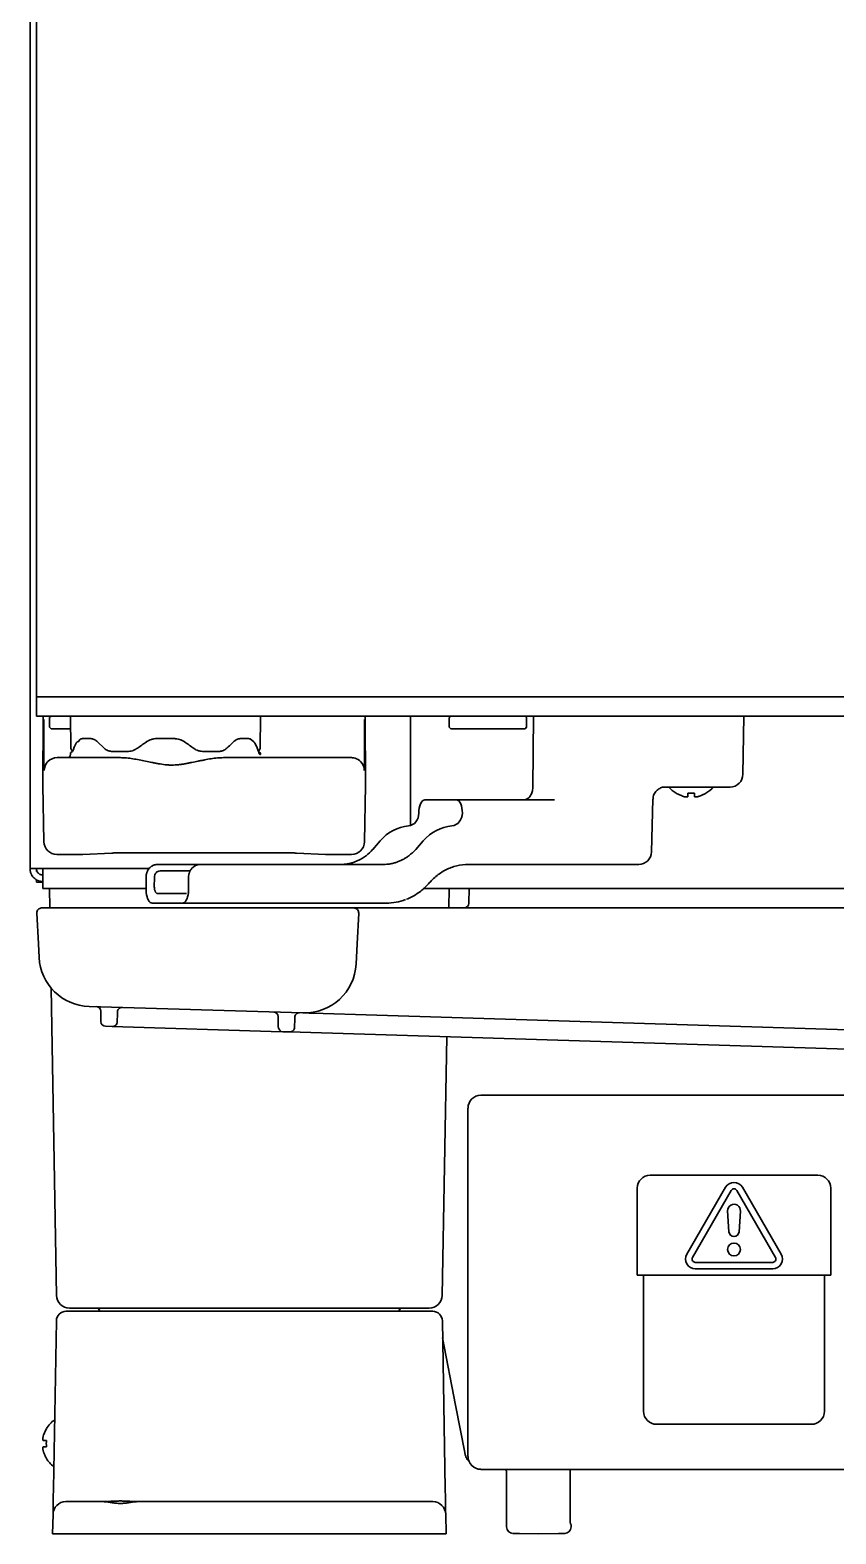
# Model space of a CAD drawing. Extents: x 5809 to 10669, y -850 to 3886.
# Drawn here: x 8373.1 to 8498, y 1270.8 to 1503.9 of the extents above; entities that cross this region are included whole.
import ezdxf

# ---------------------------------------------------------------- set-up
doc = ezdxf.new("R2010")
doc.units = 0
doc.header["$LTSCALE"] = 5
doc.layers.add('1', color=7, linetype='CONTINUOUS', true_color=0xffffff)

msp = doc.modelspace()

# ---------------------------------------------------------------- linework, layer by layer
at = {"layer": '1', "color": 7, "linetype": 'Continuous', "lineweight": 35}
for p, q in [((8373.07, 1373.93), (8373.07, 2405.33)), ((8374.07, 1400.58), (8374.07, 2405.08)), ((8376.07, 1400.58), (8374.07, 1400.58)), ((8374.07, 1397.58), (8374.07, 1400.58)), ((8374.07, 1400.58), (8374.07, 1400.58)), ((8376.07, 1400.58), (8512.07, 1400.58)), ((8376.07, 1397.58), (8374.07, 1397.58)), ((8375.07, 1386.88), (8375.12, 1397.58)), ((8376.32, 1397.58), (8376.07, 1397.33)), ((9230.07, 1397.58), (8376.07, 1397.58)), ((8376.07, 1397.33), (8376.07, 1395.83)), ((8379.32, 1397.58), (8379.41, 1392.57)), ((8409.07, 1397.58), (8407.07, 1397.58)), ((8408.74, 1392.57), (8408.82, 1397.58)), ((8425.03, 1397.58), (8425.07, 1386.88)), ((8432.07, 1380.93), (8432.07, 1397.58)), ((8438.32, 1397.58), (8438.07, 1397.33)), ((8438.07, 1397.33), (8438.07, 1395.83)), ((8450.07, 1397.33), (8449.82, 1397.58)), ((8450.07, 1395.83), (8450.07, 1397.33)), ((8451.11, 1397.58), (8451.03, 1386.52)), ((8483.61, 1388.54), (8483.76, 1397.58)), ((8376.07, 1395.83), (8376.32, 1395.58)), ((8376.32, 1395.58), (8379.36, 1395.58)), ((8381.18, 1394.08), (8382.48, 1394.08)), ((8392.76, 1394.08), (8395.38, 1394.08)), ((8405.66, 1394.08), (8406.97, 1394.08)), ((8407.18, 1394.03), (8407.78, 1393.56)), ((8438.07, 1395.83), (8438.32, 1395.58)), ((8438.32, 1395.58), (8449.82, 1395.58)), ((8449.82, 1395.58), (8450.07, 1395.83)), ((8383.54, 1393.56), (8384.58, 1392.59)), ((8385.89, 1392.08), (8388.15, 1392.08)), ((8400, 1392.08), (8402.25, 1392.08)), ((8403.57, 1392.59), (8403.79, 1392.79)), ((8408.82, 1391.63), (8408.71, 1391.63)), ((8377.26, 1391.13), (8377.6, 1391.13)), ((8377.6, 1391.13), (8382.6, 1391.13)), ((8382.6, 1391.13), (8387.08, 1391.13)), ((8403.06, 1391.13), (8417.55, 1391.13)), ((8417.55, 1391.13), (8422.55, 1391.13)), ((8422.55, 1391.13), (8422.89, 1391.13)), ((8375.23, 1378.09), (8375.07, 1386.88)), ((8425.07, 1386.88), (8424.92, 1378.09)), ((8434.3, 1384.58), (8439.17, 1384.58)), ((8439.17, 1384.58), (8454.4, 1384.58)), ((8469.44, 1376.53), (8469.64, 1384.68)), ((8471.55, 1386.57), (8481.61, 1386.58)), ((8473.27, 1385.6), (8473.27, 1385.63)), ((8477.87, 1385.63), (8477.87, 1385.6)), ((8427.37, 1378.23), (8426.22, 1376.92)), ((8434.04, 1378.23), (8432.87, 1376.92)), ((8381.26, 1376.13), (8377.23, 1376.13)), ((8381.26, 1376.13), (8385.75, 1376.35)), ((8389.74, 1376.37), (8410.41, 1376.37)), ((8414.39, 1376.35), (8418.88, 1376.13)), ((8422.92, 1376.13), (8418.88, 1376.13)), ((8373.07, 1373.93), (8375.07, 1373.93)), ((8374.07, 1373.5), (8374.07, 1373.93)), ((8375.07, 1373.93), (8391.53, 1373.93)), ((8375.07, 1373.93), (8375.07, 1372.83)), ((8375.07, 1372.83), (8375.07, 1370.83)), ((8393.23, 1373.58), (8397.85, 1373.58)), ((8441.01, 1374.58), (8467.44, 1374.58)), ((8374.07, 1371.83), (8374.07, 1372.22)), ((8374.07, 1371.83), (8375.07, 1371.83)), ((8391.08, 1370.83), (8375.07, 1370.83)), ((8376.13, 1367.83), (8376.07, 1370.83)), ((8392.34, 1371.09), (8392.35, 1372.58)), ((9231.07, 1370.83), (8434.03, 1370.83)), ((8434.86, 1371.59), (8434.98, 1371.73)), ((8438.02, 1367.83), (8438.07, 1370.83)), ((8441.11, 1368.56), (8441.15, 1370.83)), ((8392.02, 1368.58), (8396.69, 1368.58)), ((8392.83, 1370.08), (8397.33, 1370.08)), ((8396.69, 1368.58), (8428.35, 1368.58)), ((8374.36, 1362.27), (8374.11, 1367.04)), ((8382.1, 1367.83), (8374.86, 1367.83)), ((8416.04, 1367.83), (8382.1, 1367.83)), ((8423.28, 1367.83), (8416.04, 1367.83)), ((8428.03, 1367.83), (8423.28, 1367.83)), ((8423.78, 1362.27), (8424.03, 1367.04)), ((9178.12, 1367.83), (8428.03, 1367.83)), ((8374.47, 1360.15), (8374.36, 1362.27)), ((8423.78, 1362.27), (8423.62, 1359.14)), ((8377.17, 1307.79), (8376.34, 1355.42)), ((8415.38, 1351.56), (8382.22, 1352.58)), ((8384.04, 1351.48), (8384.03, 1351.85)), ((8384.06, 1350.23), (8384.04, 1351.48)), ((8384.79, 1349.5), (8385.81, 1349.46)), ((8385.81, 1349.46), (8387.47, 1349.41)), ((8386.61, 1351.45), (8386.59, 1350.2)), ((8386.61, 1351.73), (8386.61, 1351.45)), ((8411.54, 1350.64), (8411.53, 1351.01)), ((8411.56, 1349.39), (8411.54, 1350.64)), ((8414.09, 1349.36), (8414.11, 1350.61)), ((8414.11, 1350.61), (8414.11, 1350.89)), ((8426.83, 1351.21), (8416.87, 1351.51)), ((8699.92, 1342.83), (8426.83, 1351.21)), ((8387.47, 1349.41), (8410.44, 1348.71)), ((8410.44, 1348.71), (8412.29, 1348.65)), ((8412.29, 1348.65), (8413.31, 1348.62)), ((8414.97, 1348.57), (8413.31, 1348.62)), ((8651.13, 1341.33), (8414.97, 1348.57)), ((8436.97, 1307.79), (8437.67, 1347.87)), ((8442.97, 1338.83), (8685.97, 1338.83)), ((8440.97, 1282.83), (8440.97, 1336.83)), ((8469.22, 1326.41), (8495.22, 1326.41)), ((8467.22, 1310.91), (8467.22, 1324.41)), ((8480.92, 1324.55), (8474.92, 1314.16)), ((8475.79, 1313.66), (8481.79, 1324.05)), ((8482.66, 1324.05), (8488.66, 1313.66)), ((8489.52, 1314.16), (8483.52, 1324.55)), ((8497.22, 1324.41), (8497.22, 1310.91)), ((8481.22, 1320.91), (8481.42, 1317.66)), ((8483.02, 1317.66), (8483.22, 1320.85)), ((8488.22, 1312.91), (8476.22, 1312.91)), ((8497.22, 1310.91), (8467.22, 1310.91)), ((8468.21, 1310.91), (8468.21, 1289.83)), ((8476.22, 1311.91), (8488.22, 1311.91)), ((8496.24, 1289.83), (8496.24, 1310.91)), ((8378.65, 1305.33), (8381.15, 1305.33)), ((8381.17, 1305.83), (8379.17, 1305.83)), ((8381.15, 1305.33), (8433, 1305.33)), ((8432.97, 1305.83), (8381.17, 1305.83)), ((8383.83, 1305.33), (8383.83, 1305.33)), ((8430.31, 1305.33), (8430.31, 1305.33)), ((8434.97, 1305.83), (8432.97, 1305.83)), ((8433, 1305.33), (8435.5, 1305.33)), ((8376.69, 1277.79), (8377.15, 1303.85)), ((8437, 1303.85), (8437.45, 1277.79)), ((8439.05, 1290.79), (8437.04, 1301.22)), ((8440.46, 1283.47), (8439.05, 1290.79)), ((8375.59, 1287.13), (8375.63, 1287.13)), ((8470.22, 1287.81), (8494.22, 1287.81)), ((8375.63, 1282.53), (8375.59, 1282.53)), ((8466.68, 1280.83), (8442.97, 1280.83)), ((8446.97, 1271.9), (8446.97, 1280.42)), ((8456.82, 1272.67), (8456.82, 1280.83)), ((8466.97, 1280.83), (8466.97, 1280.83)), ((8685.97, 1280.83), (8466.98, 1280.83)), ((8378.63, 1275.83), (8380.63, 1275.83)), ((8380.63, 1275.83), (8384.5, 1275.83)), ((8389.65, 1275.83), (8433.52, 1275.83)), ((8433.52, 1275.83), (8435.52, 1275.83)), ((8376.57, 1270.83), (8376.63, 1273.86)), ((8437.52, 1273.86), (8437.57, 1270.83)), ((8380.57, 1270.83), (8376.57, 1270.83)), ((8433.57, 1270.83), (8380.57, 1270.83)), ((8437.57, 1270.83), (8433.57, 1270.83)), ((8448.94, 1270.88), (8447.96, 1270.9)), ((8451.97, 1270.83), (8448.94, 1270.88)), ((8455.01, 1270.88), (8451.97, 1270.83)), ((8455.99, 1270.9), (8455.01, 1270.88)), ((8456.97, 1272.16), (8456.97, 1271.9))]:
    msp.add_line(p, q, dxfattribs=at)
msp.add_circle((8482.22, 1314.91), 1, dxfattribs=at)
for centre, radius, start, end in [((8378.82, 1391.63), 0.5, 270, 0), ((8379.82, 1391.63), 0.5, 107.707, 180), ((8379.91, 1392.58), 0.5, 181, 242.6743), ((8408.24, 1392.58), 0.5, 297.3257, 359), ((8408.32, 1391.63), 0.5, 0, 72.2929), ((8481.61, 1388.58), 2, 270, 359), ((8475.77, 1389.7), 4.8, 220.5419, 238.6273), ((8475.37, 1389.7), 4.8, 301.3727, 319.4581), ((8425.07, 1380.93), 7, 357.407, 0), ((8467.44, 1376.58), 2, 270, 358.6477), ((8440.36, 1368.58), 0.75, 270, 359), ((8374.86, 1367.08), 0.75, 90, 183), ((8423.28, 1367.08), 0.75, 357, 90), ((8382.46, 1360.57), 8, 183, 268.243), ((8415.63, 1359.56), 8, 268.243, 357), ((8383.33, 1351.84), 0.7, 1, 88.243), ((8387.31, 1351.72), 0.7, 88.243, 179), ((8384.81, 1350.25), 0.75, 181, 268.243), ((8385.84, 1350.21), 0.75, 268.243, 359), ((8410.83, 1351), 0.7, 1, 88.243), ((8414.81, 1350.88), 0.7, 88.243, 179), ((8412.31, 1349.4), 0.75, 181, 268.243), ((8413.34, 1349.37), 0.75, 268.243, 359), ((8469.22, 1324.41), 2, 90, 180), ((8495.22, 1324.41), 2, 0, 90), ((8482.22, 1323.8), 1.5, 30, 150), ((8482.22, 1323.8), 0.5, 30, 150), ((8482.22, 1320.91), 1, 356.4167, 180), ((8482.22, 1317.71), 0.8, 183.5489, 356.4167), ((8476.22, 1313.41), 1.5, 150, 270), ((8476.22, 1313.41), 0.5, 150, 270), ((8488.22, 1313.41), 1.5, 270, 30), ((8488.22, 1313.41), 0.5, 270, 30), ((8379.17, 1307.83), 2, 181, 270), ((8434.97, 1307.83), 2, 270, 359), ((8378.65, 1303.83), 1.5, 90, 179), ((8383.33, 1305.33), 0.5, 1, 90), ((8383.37, 1305.33), 0.5, 0, 90), ((8430.77, 1305.33), 0.5, 90, 180), ((8430.81, 1305.33), 0.5, 90, 179), ((8435.5, 1303.83), 1.5, 1, 90), ((8470.22, 1289.83), 2.01, 180, 270), ((8494.22, 1289.83), 2.01, 270, 0), ((8379.69, 1284.63), 4.8, 125.8501, 148.4186), ((8379.37, 1284.83), 3.78, 172.3959, 179.9965), ((8379.37, 1284.83), 3.78, 180.0035, 187.6041), ((8379.69, 1285.03), 4.8, 211.5837, 232.2532), ((8446.47, 1280.42), 0.5, 0, 53.9142), ((8378.63, 1273.83), 2, 90, 179), ((8435.52, 1273.83), 2, 1, 90), ((8447.97, 1271.9), 1, 180, 269), ((8455.97, 1271.9), 1, 271, 0), ((8456.72, 1272.16), 0.253, 0, 50.0833)]:
    msp.add_arc(centre, radius, start, end, dxfattribs=at)
for centre, major_axis, ratio, start_param, end_param in [((8377.26, 1389.13), (0, -2), 0.999962, 3.945661, 4.708026), ((8377.26, 1389.13), (0, -2), 0.999962, 3.141593, 3.945661), ((8422.89, 1389.13), (0, -2), 0.999962, 2.73809, 3.141593), ((8422.89, 1389.13), (0, -2), 0.999962, 1.575159, 2.73809), ((8434.3, 1382.58), (0, -2), 0.469472, 3.141593, 4.729842), ((8439.17, 1382.58), (0, -2), 0.469472, 1.553343, 3.141593), ((8431.59, 1382.54), (-0.07, 2), 0.882679, 3.191759, 4.679352), ((8438.34, 1382.54), (0.07, 2), 0.882679, 3.257302, 4.744895), ((8432.41, 1372.58), (-0.3, 8), 0.882679, 0.050167, 0.752627), ((8438.99, 1372.58), (0.3, 8), 0.882679, 0.115709, 0.818169), ((8377.23, 1378.13), (-1.79, -0.9), 0.999953, 5.833563, 7.386869), ((8422.92, 1378.13), (1.79, -0.9), 0.999953, 5.179502, 6.732807), ((8421.18, 1382.58), (-0.3, 8), 0.882679, 3.700052, 3.89422), ((8427.92, 1382.58), (0.3, 8), 0.882679, 3.765595, 3.959762), ((8393.23, 1372.58), (0, -1), 0.883766, 3.140469, 4.714503), ((8446.52, 1373.57), (-506.5, 0.08), 0.001974, 4.762327, 4.818651), ((8391.89, 1379.75), (-0.34, 57.28), 0.015415, 1.696362, 1.722561), ((11213.07, 1379.6), (-118.47, -3186.4), 0.882813, 4.747404, 4.747872), ((8392.02, 1370.58), (0, -2), 0.469472, 4.886188, 6.283185), ((8396.69, 1370.58), (0, -2), 0.469472, 0, 1.398514), ((8428.41, 1378.58), (0.3, 10), 0.882776, 3.167826, 3.505389), ((8442.97, 1336.83), (-1.41, 1.41), 0.999695, 5.497939, 7.068431), ((8442.97, 1282.83), (-1.41, -1.41), 0.999695, 5.497939, 7.068431)]:
    msp.add_ellipse(centre, major_axis=major_axis, ratio=ratio, start_param=start_param, end_param=end_param, dxfattribs=at)
for points, knots in [([(8375.22, 1390.81), (8375.22, 1390.83), (8375.22, 1390.85), (8375.22, 1390.89), (8375.22, 1390.91), (8375.22, 1391.09), (8375.22, 1391.27), (8375.22, 1391.63), (8375.22, 1391.82), (8375.21, 1392.22), (8375.21, 1392.43), (8375.21, 1392.7), (8375.21, 1392.75), (8375.21, 1392.86), (8375.21, 1392.92), (8375.21, 1393.09), (8375.21, 1393.2), (8375.21, 1393.54), (8375.21, 1394.01), (8375.21, 1394.49), (8375.21, 1394.87), (8375.21, 1394.99), (8375.21, 1395.18), (8375.22, 1395.25), (8375.22, 1395.37), (8375.22, 1395.44), (8375.22, 1395.76), (8375.22, 1396.02), (8375.22, 1396.54), (8375.22, 1396.8), (8375.22, 1397.06)], [0, 0, 0, 0, 0.012313, 0.012313, 0.025843, 0.025843, 0.134082, 0.134082, 0.242322, 0.242322, 0.350562, 0.350562, 0.377622, 0.377622, 0.404682, 0.404682, 0.458801, 0.458801, 0.567041, 0.675281, 0.675281, 0.729401, 0.729401, 0.756461, 0.756461, 0.783521, 0.783521, 0.89176, 0.89176, 1, 1, 1, 1]), ([(8424.92, 1397.06), (8424.93, 1396.8), (8424.93, 1396.54), (8424.93, 1396.02), (8424.93, 1395.76), (8424.93, 1395.26), (8424.93, 1395), (8424.93, 1394.69), (8424.93, 1394.63), (8424.93, 1394.51), (8424.93, 1394.44), (8424.93, 1394.26), (8424.93, 1394.14), (8424.93, 1393.78), (8424.93, 1393.55), (8424.93, 1393.09), (8424.93, 1392.87), (8424.93, 1392.55), (8424.93, 1392.44), (8424.93, 1392.28), (8424.93, 1392.23), (8424.93, 1392.13), (8424.93, 1392.08), (8424.93, 1392.01), (8424.93, 1392), (8424.93, 1391.98)], [0, 0, 0, 0, 0.141338, 0.141338, 0.282676, 0.282676, 0.424014, 0.424014, 0.459348, 0.459348, 0.494683, 0.494683, 0.565352, 0.565352, 0.706689, 0.706689, 0.848027, 0.848027, 0.918696, 0.918696, 0.954031, 0.954031, 0.989365, 0.989365, 1, 1, 1, 1]), ([(8380.54, 1393.63), (8380.59, 1393.59), (8380.6, 1393.61), (8380.61, 1393.65), (8380.64, 1393.7), (8380.67, 1393.75), (8380.73, 1393.85), (8380.78, 1393.9), (8380.84, 1393.96), (8380.85, 1393.97), (8380.88, 1393.99), (8380.89, 1393.99), (8380.93, 1394.02), (8380.96, 1394.03), (8381.05, 1394.07), (8381.11, 1394.08), (8381.18, 1394.08)], [0, 0, 0, 0, 0.0625, 0.0625, 0.125, 0.25, 0.25, 0.5, 0.5, 0.5625, 0.5625, 0.625, 0.625, 0.75, 0.75, 1, 1, 1, 1]), ([(8382.48, 1394.08), (8382.53, 1394.08), (8382.57, 1394.07), (8382.66, 1394.06), (8382.7, 1394.05), (8382.83, 1394.02), (8382.92, 1393.99), (8383.03, 1393.94), (8383.05, 1393.92), (8383.1, 1393.9), (8383.17, 1393.86), (8383.24, 1393.82), (8383.37, 1393.72), (8383.46, 1393.65), (8383.54, 1393.56)], [0, 0, 0, 0, 0.125, 0.125, 0.25, 0.25, 0.5, 0.5, 0.5625, 0.5625, 0.625, 0.75, 0.75, 1, 1, 1, 1]), ([(8391.11, 1393.56), (8391.17, 1393.61), (8391.23, 1393.65), (8391.32, 1393.7), (8391.36, 1393.72), (8391.42, 1393.75), (8391.45, 1393.77), (8391.62, 1393.85), (8391.75, 1393.9), (8391.96, 1393.97), (8392.03, 1393.99), (8392.14, 1394.01), (8392.18, 1394.02), (8392.25, 1394.03), (8392.28, 1394.04), (8392.47, 1394.07), (8392.61, 1394.08), (8392.76, 1394.08)], [0, 0, 0, 0, 0.125, 0.125, 0.1875, 0.1875, 0.25, 0.25, 0.5, 0.5, 0.625, 0.625, 0.6875, 0.6875, 0.75, 0.75, 1, 1, 1, 1]), ([(8395.38, 1394.08), (8395.46, 1394.08), (8395.53, 1394.07), (8395.68, 1394.06), (8395.75, 1394.05), (8395.97, 1394.02), (8396.11, 1393.99), (8396.29, 1393.94), (8396.32, 1393.92), (8396.39, 1393.9), (8396.5, 1393.86), (8396.6, 1393.82), (8396.79, 1393.72), (8396.92, 1393.65), (8397.04, 1393.56)], [0, 0, 0, 0, 0.125, 0.125, 0.25, 0.25, 0.5, 0.5, 0.5625, 0.5625, 0.625, 0.75, 0.75, 1, 1, 1, 1]), ([(8404.6, 1393.56), (8404.65, 1393.61), (8404.69, 1393.65), (8404.78, 1393.72), (8404.82, 1393.75), (8404.96, 1393.85), (8405.05, 1393.9), (8405.16, 1393.96), (8405.18, 1393.97), (8405.23, 1393.99), (8405.29, 1394.01), (8405.36, 1394.03), (8405.49, 1394.07), (8405.58, 1394.08), (8405.66, 1394.08)], [0, 0, 0, 0, 0.125, 0.125, 0.25, 0.25, 0.5, 0.5, 0.5625, 0.5625, 0.625, 0.75, 0.75, 1, 1, 1, 1]), ([(8406.97, 1394.08), (8407, 1394.08), (8407.03, 1394.07), (8407.1, 1394.06), (8407.13, 1394.05), (8407.16, 1394.04), (8407.17, 1394.04), (8407.18, 1394.03)], [0, 0, 0, 0, 0.428218, 0.428218, 0.856437, 0.856437, 1, 1, 1, 1]), ([(8380.54, 1393.63), (8380.51, 1393.63), (8380.48, 1393.62), (8380.44, 1393.6), (8380.42, 1393.6), (8380.4, 1393.58), (8380.38, 1393.57), (8380.34, 1393.54), (8380.31, 1393.51), (8380.28, 1393.46), (8380.26, 1393.45), (8380.24, 1393.41), (8380.23, 1393.39), (8380.22, 1393.37)], [0, 0, 0, 0, 0.25, 0.25, 0.375, 0.375, 0.5, 0.5, 0.75, 0.75, 0.875, 0.875, 1, 1, 1, 1]), ([(8384.58, 1392.59), (8384.67, 1392.5), (8384.77, 1392.43), (8384.98, 1392.3), (8385.08, 1392.25), (8385.22, 1392.2), (8385.25, 1392.19), (8385.31, 1392.17), (8385.34, 1392.16), (8385.42, 1392.13), (8385.48, 1392.12), (8385.66, 1392.09), (8385.77, 1392.08), (8385.89, 1392.08)], [0, 0, 0, 0, 0.25, 0.25, 0.5, 0.5, 0.5625, 0.5625, 0.625, 0.625, 0.75, 0.75, 1, 1, 1, 1]), ([(8388.15, 1392.08), (8388.29, 1392.08), (8388.42, 1392.09), (8388.69, 1392.13), (8388.83, 1392.16), (8388.99, 1392.22), (8389.03, 1392.23), (8389.09, 1392.25), (8389.13, 1392.27), (8389.22, 1392.31), (8389.29, 1392.34), (8389.48, 1392.43), (8389.6, 1392.51), (8389.71, 1392.59)], [0, 0, 0, 0, 0.25, 0.25, 0.5, 0.5, 0.5625, 0.5625, 0.625, 0.625, 0.75, 0.75, 1, 1, 1, 1]), ([(8398.43, 1392.59), (8398.55, 1392.5), (8398.67, 1392.43), (8398.92, 1392.3), (8399.05, 1392.25), (8399.22, 1392.2), (8399.25, 1392.19), (8399.32, 1392.17), (8399.35, 1392.16), (8399.45, 1392.13), (8399.52, 1392.12), (8399.72, 1392.09), (8399.86, 1392.08), (8400, 1392.08)], [0, 0, 0, 0, 0.25, 0.25, 0.5, 0.5, 0.5625, 0.5625, 0.625, 0.625, 0.75, 0.75, 1, 1, 1, 1]), ([(8402.25, 1392.08), (8402.26, 1392.08), (8402.26, 1392.08), (8402.27, 1392.08), (8402.28, 1392.08), (8402.3, 1392.08), (8402.36, 1392.08), (8402.46, 1392.09), (8402.61, 1392.11), (8402.72, 1392.13), (8402.84, 1392.17), (8402.89, 1392.19), (8403.06, 1392.25), (8403.17, 1392.3), (8403.3, 1392.38), (8403.32, 1392.4), (8403.37, 1392.43), (8403.45, 1392.49), (8403.52, 1392.55), (8403.57, 1392.59)], [0, 0, 0, 0, 0.007812, 0.007812, 0.015625, 0.03125, 0.0625, 0.125, 0.25, 0.375, 0.375, 0.5, 0.5, 0.75, 0.75, 0.8125, 0.8125, 0.875, 1, 1, 1, 1]), ([(8407.93, 1393.37), (8407.91, 1393.41), (8407.88, 1393.45), (8407.84, 1393.5), (8407.83, 1393.51), (8407.81, 1393.54), (8407.79, 1393.55), (8407.78, 1393.56)], [0, 0, 0, 0, 0.25, 0.25, 0.375, 0.375, 0.4990413, 0.4990413, 0.4990413, 0.4990413]), ([(8408.71, 1391.63), (8408.7, 1391.63), (8408.68, 1391.63), (8408.66, 1391.66), (8408.65, 1391.66), (8408.64, 1391.68), (8408.64, 1391.69), (8408.63, 1391.7), (8408.62, 1391.71), (8408.6, 1391.74), (8408.59, 1391.78), (8408.55, 1391.86), (8408.54, 1391.91), (8408.52, 1391.97)], [0, 0, 0, 0, 0.25, 0.25, 0.375, 0.375, 0.4375, 0.4375, 0.5, 0.5, 0.75, 0.75, 1, 1, 1, 1]), ([(8424.93, 1391.98), (8424.93, 1391.8), (8424.93, 1391.62), (8424.93, 1391.27), (8424.93, 1391.1), (8424.92, 1390.77), (8424.92, 1390.62), (8424.92, 1390.44), (8424.92, 1390.4), (8424.92, 1390.33), (8424.92, 1390.3), (8424.92, 1390.2), (8424.92, 1390.13), (8424.92, 1389.95), (8424.91, 1389.73), (8424.91, 1389.55), (8424.91, 1389.44), (8424.91, 1389.41), (8424.9, 1389.36), (8424.9, 1389.34), (8424.9, 1389.31), (8424.9, 1389.3), (8424.9, 1389.24), (8424.9, 1389.16), (8424.89, 1389.13), (8424.89, 1389.13)], [0, 0, 0, 0, 0.103617, 0.103617, 0.215665, 0.215665, 0.327713, 0.327713, 0.355725, 0.355725, 0.383737, 0.383737, 0.439761, 0.439761, 0.551808, 0.663856, 0.663856, 0.71988, 0.71988, 0.747892, 0.747892, 0.775904, 0.775904, 0.887952, 1, 1, 1, 1]), ([(8375.26, 1389.13), (8375.25, 1389.13), (8375.25, 1389.15), (8375.25, 1389.2), (8375.24, 1389.27), (8375.24, 1389.4), (8375.24, 1389.49), (8375.24, 1389.52), (8375.24, 1389.55), (8375.24, 1389.58), (8375.24, 1389.59), (8375.23, 1389.64), (8375.23, 1389.69), (8375.23, 1389.84), (8375.23, 1390.06), (8375.23, 1390.32), (8375.22, 1390.54), (8375.22, 1390.61), (8375.22, 1390.73), (8375.22, 1390.77), (8375.22, 1390.81), (8375.22, 1390.81)], [0, 0, 0, 0, 0.147902, 0.147902, 0.295804, 0.443705, 0.443705, 0.480681, 0.499168, 0.499168, 0.517656, 0.517656, 0.591607, 0.591607, 0.739509, 0.887411, 0.887411, 0.961362, 0.961362, 0.998337, 1, 1, 1, 1]), ([(8403.06, 1391.13), (8402.91, 1391.13), (8402.75, 1391.12), (8402.43, 1391.11), (8402.27, 1391.09), (8401.79, 1391.05), (8401.47, 1391.01), (8400.81, 1390.91), (8400.48, 1390.85), (8400.07, 1390.77), (8399.99, 1390.76), (8399.82, 1390.72), (8399.57, 1390.68), (8399.32, 1390.62), (8398.82, 1390.52), (8398.48, 1390.45), (8397.98, 1390.35), (8397.81, 1390.31), (8397.47, 1390.25), (8397.13, 1390.18), (8396.79, 1390.13), (8396.44, 1390.08), (8396.27, 1390.06), (8396.01, 1390.03), (8395.92, 1390.02), (8395.75, 1390.01), (8395.66, 1390), (8395.4, 1389.99), (8395.22, 1389.98), (8395.02, 1389.98), (8395, 1389.98), (8394.96, 1389.98), (8394.89, 1389.98), (8394.74, 1389.99), (8394.61, 1389.99), (8394.35, 1390.01), (8394.18, 1390.02), (8393.66, 1390.08), (8393.32, 1390.13), (8392.89, 1390.21), (8392.81, 1390.22), (8392.64, 1390.25), (8392.55, 1390.27), (8392.3, 1390.32), (8392.13, 1390.35), (8391.63, 1390.46), (8391.3, 1390.53), (8390.64, 1390.66), (8390.31, 1390.73), (8389.65, 1390.85), (8389.33, 1390.91), (8388.84, 1390.98), (8388.68, 1391.01), (8388.36, 1391.05), (8388.2, 1391.06), (8388, 1391.08), (8387.96, 1391.09), (8387.87, 1391.09), (8387.75, 1391.1), (8387.64, 1391.11), (8387.4, 1391.12), (8387.24, 1391.13), (8387.08, 1391.13)], [0, 0, 0, 0, 0.03125, 0.03125, 0.0625, 0.0625, 0.125, 0.125, 0.1875, 0.1875, 0.203125, 0.203125, 0.21875, 0.25, 0.25, 0.3125, 0.3125, 0.34375, 0.34375, 0.375, 0.40625, 0.40625, 0.4375, 0.4375, 0.453125, 0.453125, 0.46875, 0.46875, 0.5, 0.5, 0.503906, 0.503906, 0.507812, 0.515625, 0.53125, 0.53125, 0.5625, 0.5625, 0.625, 0.625, 0.640625, 0.640625, 0.65625, 0.65625, 0.6875, 0.6875, 0.75, 0.75, 0.8125, 0.8125, 0.875, 0.875, 0.90625, 0.90625, 0.9375, 0.9375, 0.945312, 0.945312, 0.953125, 0.96875, 0.96875, 1, 1, 1, 1]), ([(8451.03, 1386.52), (8451.03, 1386.39), (8451, 1386.04), (8450.83, 1385.49), (8450.49, 1384.98), (8450.03, 1384.65), (8449.71, 1384.57), (8449.53, 1384.58)], [0, 0, 0, 0, 0.111098, 0.307334, 0.50993, 0.727012, 1, 1, 1, 1]), ([(8469.67, 1384.68), (8469.66, 1384.82), (8469.67, 1385.19), (8469.94, 1385.75), (8470.41, 1386.24), (8470.96, 1386.5), (8471.37, 1386.6), (8471.54, 1386.57), (8471.55, 1386.57)], [0, 0, 0, 0, 0.133662, 0.375302, 0.59548, 0.799907, 0.993005, 1, 1, 1, 1]), ([(8473.27, 1385.63), (8473.48, 1385.51), (8473.69, 1385.4), (8474.01, 1385.26), (8474.12, 1385.22), (8474.34, 1385.14), (8474.46, 1385.11), (8474.57, 1385.08)], [0, 0, 0, 0, 0.5, 0.5, 0.75, 0.75, 1, 1, 1, 1]), ([(8476.07, 1385.63), (8476.07, 1385.51), (8476.07, 1385.4), (8476.07, 1385.26), (8476.07, 1385.22), (8476.07, 1385.14), (8476.07, 1385.11), (8476.07, 1385.08)], [0, 0, 0, 0, 0.5, 0.5, 0.75, 0.75, 1, 1, 1, 1]), ([(8385.74, 1376.35), (8385.76, 1376.35), (8385.79, 1376.35), (8385.88, 1376.35), (8385.96, 1376.35), (8386.03, 1376.36), (8386.06, 1376.36), (8386.1, 1376.36), (8386.13, 1376.36), (8386.14, 1376.36), (8386.21, 1376.36), (8386.33, 1376.36), (8386.54, 1376.36), (8386.69, 1376.36), (8386.82, 1376.36), (8386.86, 1376.36), (8386.92, 1376.36), (8386.95, 1376.36), (8386.99, 1376.36), (8387.1, 1376.36), (8387.32, 1376.36), (8387.62, 1376.36), (8387.83, 1376.36), (8387.97, 1376.36), (8388, 1376.36), (8388.06, 1376.36), (8388.09, 1376.36), (8388.17, 1376.36), (8388.23, 1376.36), (8388.52, 1376.37), (8388.75, 1376.37), (8389.06, 1376.37), (8389.12, 1376.37), (8389.24, 1376.37), (8389.3, 1376.37), (8389.43, 1376.37), (8389.49, 1376.37), (8389.61, 1376.37), (8389.68, 1376.37), (8389.74, 1376.37)], [0, 0, 0, 0, 0.0625, 0.125, 0.1875, 0.1875, 0.21875, 0.234375, 0.234375, 0.25, 0.25, 0.3125, 0.375, 0.4375, 0.4375, 0.46875, 0.46875, 0.484375, 0.484375, 0.5, 0.5625, 0.625, 0.6875, 0.6875, 0.703125, 0.703125, 0.71875, 0.71875, 0.75, 0.75, 0.875, 0.875, 0.90625, 0.90625, 0.9375, 0.9375, 0.96875, 0.96875, 1, 1, 1, 1]), ([(8410.41, 1376.37), (8410.47, 1376.37), (8410.53, 1376.37), (8410.66, 1376.37), (8410.72, 1376.37), (8410.9, 1376.37), (8411.02, 1376.37), (8411.26, 1376.37), (8411.44, 1376.37), (8411.65, 1376.37), (8411.74, 1376.36), (8411.8, 1376.36), (8411.83, 1376.36), (8411.97, 1376.36), (8412.2, 1376.36), (8412.52, 1376.36), (8412.72, 1376.36), (8412.87, 1376.36), (8412.92, 1376.36), (8413.01, 1376.36), (8413.06, 1376.36), (8413.2, 1376.36), (8413.28, 1376.36), (8413.45, 1376.36), (8413.61, 1376.36), (8413.74, 1376.36), (8413.83, 1376.36), (8413.84, 1376.36), (8413.87, 1376.36), (8413.89, 1376.36), (8413.93, 1376.36), (8413.96, 1376.36), (8414.04, 1376.36), (8414.14, 1376.35), (8414.22, 1376.35), (8414.29, 1376.35), (8414.32, 1376.35), (8414.37, 1376.35), (8414.39, 1376.35), (8414.4, 1376.35)], [0, 0, 0, 0, 0.03125, 0.03125, 0.0625, 0.0625, 0.125, 0.125, 0.1875, 0.21875, 0.234375, 0.234375, 0.25, 0.25, 0.3125, 0.375, 0.4375, 0.4375, 0.46875, 0.46875, 0.5, 0.5, 0.5625, 0.5625, 0.625, 0.6875, 0.6875, 0.703125, 0.703125, 0.71875, 0.71875, 0.75, 0.75, 0.8125, 0.875, 0.875, 0.9375, 0.9375, 1, 1, 1, 1]), ([(8421.24, 1374.58), (8421.42, 1374.58), (8421.77, 1374.59), (8422.28, 1374.66), (8422.63, 1374.73), (8422.84, 1374.78), (8422.88, 1374.79), (8422.97, 1374.82), (8423.01, 1374.83), (8423.14, 1374.87), (8423.22, 1374.9), (8423.47, 1374.98), (8423.8, 1375.11), (8424.27, 1375.34), (8424.73, 1375.62), (8425.02, 1375.82), (8425.17, 1375.93)], [0, 0, 0, 0, 0.125, 0.25, 0.375, 0.375, 0.40625, 0.40625, 0.4375, 0.4375, 0.5, 0.5, 0.625, 0.75, 0.875, 1, 1, 1, 1]), ([(8427.86, 1374.58), (8428.03, 1374.58), (8428.38, 1374.59), (8428.9, 1374.66), (8429.24, 1374.73), (8429.46, 1374.78), (8429.5, 1374.79), (8429.59, 1374.82), (8429.63, 1374.83), (8429.76, 1374.87), (8429.84, 1374.9), (8430.09, 1374.98), (8430.42, 1375.11), (8430.9, 1375.34), (8431.36, 1375.62), (8431.66, 1375.82), (8431.81, 1375.93)], [0, 0, 0, 0, 0.125, 0.25, 0.375, 0.375, 0.40625, 0.40625, 0.4375, 0.4375, 0.5, 0.5, 0.625, 0.75, 0.875, 1, 1, 1, 1]), ([(8375.07, 1371.93), (8374.94, 1371.93), (8374.81, 1371.94), (8374.62, 1371.98), (8374.56, 1371.99), (8374.46, 1372.02), (8374.43, 1372.03), (8374.37, 1372.05), (8374.34, 1372.07), (8374.19, 1372.13), (8374.07, 1372.19), (8373.85, 1372.34), (8373.75, 1372.42), (8373.57, 1372.61), (8373.48, 1372.71), (8373.34, 1372.92), (8373.28, 1373.04), (8373.2, 1373.22), (8373.18, 1373.28), (8373.15, 1373.36), (8373.15, 1373.38), (8373.14, 1373.41), (8373.13, 1373.46), (8373.12, 1373.5), (8373.09, 1373.67), (8373.07, 1373.8), (8373.07, 1373.93)], [0, 0, 0, 0, 0.125, 0.125, 0.1875, 0.1875, 0.21875, 0.21875, 0.25, 0.25, 0.375, 0.375, 0.5, 0.5, 0.625, 0.625, 0.75, 0.75, 0.8125, 0.8125, 0.828125, 0.828125, 0.84375, 0.875, 0.875, 1, 1, 1, 1]), ([(8374.07, 1373.93), (8374.07, 1373.86), (8374.08, 1373.8), (8374.1, 1373.67), (8374.12, 1373.6), (8374.17, 1373.48), (8374.21, 1373.42), (8374.28, 1373.32), (8374.32, 1373.27), (8374.41, 1373.17), (8374.46, 1373.13), (8374.57, 1373.06), (8374.63, 1373.03), (8374.75, 1372.98), (8374.81, 1372.96), (8374.94, 1372.93), (8375.01, 1372.93), (8375.07, 1372.93)], [0, 0, 0, 0, 0.125, 0.125, 0.25, 0.25, 0.375, 0.375, 0.5, 0.5, 0.625, 0.625, 0.75, 0.75, 0.875, 0.875, 1, 1, 1, 1]), ([(8391.06, 1372.58), (8391.06, 1372.71), (8391.07, 1372.84), (8391.1, 1373.03), (8391.11, 1373.09), (8391.14, 1373.19), (8391.15, 1373.22), (8391.17, 1373.28), (8391.18, 1373.31), (8391.23, 1373.46), (8391.28, 1373.58), (8391.36, 1373.71), (8391.39, 1373.75), (8391.41, 1373.79), (8391.43, 1373.82), (8391.44, 1373.83), (8391.48, 1373.89), (8391.52, 1373.94), (8391.64, 1374.08), (8391.73, 1374.16), (8391.85, 1374.26), (8391.87, 1374.27), (8391.92, 1374.31), (8391.95, 1374.32), (8392.02, 1374.37), (8392.13, 1374.43), (8392.24, 1374.47), (8392.32, 1374.5), (8392.35, 1374.51), (8392.4, 1374.52), (8392.43, 1374.53), (8392.57, 1374.56), (8392.69, 1374.58), (8392.8, 1374.58)], [0, 0, 0, 0, 0.125, 0.125, 0.1875, 0.1875, 0.21875, 0.21875, 0.25, 0.25, 0.375, 0.375, 0.40625, 0.421875, 0.421875, 0.4375, 0.4375, 0.5, 0.5, 0.625, 0.625, 0.65625, 0.65625, 0.6875, 0.6875, 0.75, 0.8125, 0.8125, 0.84375, 0.84375, 0.875, 0.875, 1, 1, 1, 1]), ([(8397.65, 1372.58), (8397.65, 1372.71), (8397.66, 1372.84), (8397.7, 1373.03), (8397.71, 1373.09), (8397.74, 1373.19), (8397.75, 1373.22), (8397.77, 1373.28), (8397.78, 1373.31), (8397.83, 1373.46), (8397.89, 1373.57), (8397.97, 1373.71), (8398, 1373.75), (8398.02, 1373.79), (8398.04, 1373.82), (8398.05, 1373.83), (8398.1, 1373.89), (8398.13, 1373.94), (8398.26, 1374.08), (8398.35, 1374.16), (8398.47, 1374.25), (8398.49, 1374.27), (8398.54, 1374.3), (8398.57, 1374.32), (8398.64, 1374.37), (8398.75, 1374.42), (8398.86, 1374.47), (8398.94, 1374.49), (8398.97, 1374.5), (8399.02, 1374.52), (8399.05, 1374.53), (8399.19, 1374.56), (8399.31, 1374.57), (8399.43, 1374.57)], [0, 0, 0, 0, 0.125, 0.125, 0.1875, 0.1875, 0.21875, 0.21875, 0.25, 0.25, 0.375, 0.375, 0.40625, 0.421875, 0.421875, 0.4375, 0.4375, 0.5, 0.5, 0.625, 0.625, 0.65625, 0.65625, 0.6875, 0.6875, 0.75, 0.8125, 0.8125, 0.84375, 0.84375, 0.875, 0.875, 1, 1, 1, 1]), ([(8434.98, 1371.73), (8435.19, 1371.97), (8435.86, 1372.65), (8437.12, 1373.58), (8438.8, 1374.31), (8440.12, 1374.55), (8440.86, 1374.58), (8441.01, 1374.58)], [0, 0, 0, 0, 0.128981, 0.394522, 0.6618, 0.932253, 1, 1, 1, 1]), ([(8391.08, 1370.54), (8391.08, 1370.63), (8391.07, 1370.72), (8391.07, 1370.91), (8391.07, 1371), (8391.07, 1371.09)], [0, 0, 0, 0, 0.5, 0.5, 1, 1, 1, 1]), ([(8392.39, 1370.66), (8392.4, 1370.61), (8392.43, 1370.53), (8392.45, 1370.45), (8392.47, 1370.41), (8392.47, 1370.4), (8392.48, 1370.38), (8392.49, 1370.38), (8392.5, 1370.35), (8392.51, 1370.33), (8392.53, 1370.29), (8392.55, 1370.26), (8392.58, 1370.22), (8392.59, 1370.21), (8392.61, 1370.19), (8392.62, 1370.18), (8392.65, 1370.15), (8392.69, 1370.11), (8392.74, 1370.09), (8392.77, 1370.08), (8392.78, 1370.08), (8392.81, 1370.08), (8392.82, 1370.08), (8392.83, 1370.08)], [0, 0, 0, 0, 0.125, 0.25, 0.25, 0.28125, 0.28125, 0.3125, 0.3125, 0.375, 0.375, 0.5, 0.5, 0.5625, 0.5625, 0.625, 0.625, 0.75, 0.875, 0.875, 0.9375, 0.9375, 1, 1, 1, 1]), ([(8397.63, 1370.54), (8397.63, 1370.63), (8397.64, 1370.72), (8397.64, 1370.9), (8397.64, 1371), (8397.64, 1371.09)], [0, 0, 0, 0, 0.5, 0.5, 1, 1, 1, 1]), ([(8431.42, 1369.18), (8432, 1369.4), (8433.1, 1369.97), (8434.2, 1370.89), (8434.75, 1371.47), (8434.86, 1371.59)], [0, 0, 0, 0, 0.441304, 0.887802, 1, 1, 1, 1]), ([(8416.87, 1351.51), (8416.78, 1351.52), (8416.69, 1351.52), (8416.51, 1351.52), (8416.42, 1351.53), (8416.32, 1351.53), (8416.32, 1351.53), (8416.31, 1351.53)], [0, 0, 0, 0, 0.485227, 0.485227, 0.970453, 0.970453, 1, 1, 1, 1]), ([(8375.63, 1287.13), (8375.5, 1286.92), (8375.4, 1286.71), (8375.26, 1286.39), (8375.22, 1286.28), (8375.14, 1286.05), (8375.11, 1285.94), (8375.08, 1285.83)], [0, 0, 0, 0, 0.5, 0.5, 0.75, 0.75, 1, 1, 1, 1]), ([(8375.63, 1284.33), (8375.5, 1284.33), (8375.4, 1284.33), (8375.26, 1284.33), (8375.22, 1284.33), (8375.14, 1284.33), (8375.11, 1284.33), (8375.08, 1284.33)], [0, 0, 0, 0, 0.5, 0.5, 0.75, 0.75, 1, 1, 1, 1]), ([(8440.5, 1283.27), (8440.49, 1283.31), (8440.49, 1283.34), (8440.48, 1283.4), (8440.47, 1283.44), (8440.46, 1283.47)], [0, 0, 0, 0, 0.5, 0.5, 1, 1, 1, 1]), ([(8441.14, 1282.03), (8441.11, 1282.06), (8441.08, 1282.1), (8440.96, 1282.24), (8440.88, 1282.35), (8440.78, 1282.51), (8440.77, 1282.54), (8440.73, 1282.6), (8440.72, 1282.63), (8440.67, 1282.73), (8440.62, 1282.86), (8440.57, 1282.99), (8440.54, 1283.1), (8440.53, 1283.13), (8440.52, 1283.2), (8440.51, 1283.24), (8440.5, 1283.27)], [0.0793965, 0.0793965, 0.0793965, 0.0793965, 0.1672758, 0.1672758, 0.4448505, 0.4448505, 0.5142442, 0.5142442, 0.5836379, 0.5836379, 0.7224253, 0.8612126, 0.8612126, 0.9306063, 0.9306063, 1, 1, 1, 1]), ([(8464.62, 1280.83), (8464.63, 1280.83), (8464.65, 1280.83), (8464.67, 1280.83), (8464.7, 1280.83), (8464.72, 1280.83), (8464.75, 1280.83), (8464.77, 1280.83), (8464.79, 1280.83), (8464.81, 1280.83), (8464.84, 1280.83), (8464.86, 1280.83), (8464.88, 1280.83), (8464.9, 1280.83), (8464.91, 1280.83), (8464.91, 1280.83)], [0, 0, 0, 0, 0.08904, 0.176184, 0.261427, 0.344759, 0.426173, 0.505661, 0.583213, 0.658819, 0.73247, 0.804155, 0.873865, 0.941588, 1, 1, 1, 1]), ([(8466.58, 1280.83), (8466.58, 1280.83), (8466.59, 1280.83), (8466.61, 1280.83), (8466.63, 1280.83), (8466.66, 1280.83), (8466.68, 1280.83), (8466.71, 1280.83), (8466.73, 1280.83), (8466.75, 1280.83), (8466.77, 1280.83), (8466.79, 1280.83), (8466.81, 1280.83), (8466.83, 1280.83), (8466.84, 1280.83), (8466.86, 1280.83), (8466.87, 1280.83), (8466.89, 1280.83), (8466.9, 1280.83), (8466.91, 1280.83), (8466.92, 1280.83), (8466.93, 1280.83), (8466.94, 1280.83), (8466.94, 1280.83), (8466.95, 1280.83)], [0, 0, 0, 0, 0.007553, 0.056584, 0.105504, 0.154315, 0.20302, 0.251623, 0.300125, 0.348531, 0.396842, 0.44506, 0.493189, 0.541231, 0.589188, 0.637062, 0.684856, 0.732573, 0.780214, 0.827783, 0.875281, 0.922712, 0.970078, 1, 1, 1, 1]), ([(8376.63, 1273.86), (8376.63, 1273.86), (8376.63, 1273.86), (8376.63, 1273.87), (8376.63, 1273.88), (8376.63, 1273.9), (8376.63, 1273.92), (8376.63, 1273.98), (8376.63, 1274.01), (8376.63, 1274.07), (8376.63, 1274.11), (8376.63, 1274.14), (8376.63, 1274.17), (8376.63, 1274.18), (8376.63, 1274.25), (8376.63, 1274.31), (8376.64, 1274.44), (8376.64, 1274.51), (8376.64, 1274.74), (8376.64, 1274.9), (8376.65, 1275.14), (8376.65, 1275.18), (8376.65, 1275.28), (8376.65, 1275.43), (8376.66, 1275.58), (8376.66, 1275.9), (8376.67, 1276.12), (8376.67, 1276.41), (8376.67, 1276.47), (8376.67, 1276.59), (8376.68, 1276.76), (8376.68, 1276.94), (8376.68, 1277.18), (8376.69, 1277.3), (8376.69, 1277.49), (8376.69, 1277.58), (8376.69, 1277.68), (8376.69, 1277.73), (8376.69, 1277.76), (8376.69, 1277.78), (8376.69, 1277.79)], [0, 0, 0, 0, 0.028189, 0.028189, 0.059538, 0.059538, 0.122235, 0.122235, 0.184933, 0.184933, 0.216281, 0.231956, 0.231956, 0.24763, 0.24763, 0.310328, 0.310328, 0.373025, 0.373025, 0.49842, 0.49842, 0.529769, 0.529769, 0.561118, 0.623815, 0.623815, 0.74921, 0.74921, 0.780559, 0.780559, 0.811908, 0.874605, 0.874605, 0.937303, 0.937303, 0.968651, 0.984326, 0.992163, 0.992163, 1, 1, 1, 1]), ([(8437.45, 1277.79), (8437.45, 1277.78), (8437.45, 1277.76), (8437.45, 1277.73), (8437.45, 1277.68), (8437.46, 1277.58), (8437.46, 1277.36), (8437.46, 1277.18), (8437.47, 1276.82), (8437.47, 1276.59), (8437.48, 1275.9), (8437.49, 1275.47), (8437.5, 1275.08), (8437.5, 1275.05), (8437.5, 1275.01), (8437.5, 1274.98), (8437.5, 1274.92), (8437.5, 1274.79), (8437.51, 1274.66), (8437.51, 1274.44), (8437.51, 1274.31), (8437.51, 1274.18), (8437.51, 1274.17), (8437.51, 1274.14), (8437.52, 1274.11), (8437.52, 1274.07), (8437.52, 1274.01), (8437.52, 1273.98), (8437.52, 1273.92), (8437.52, 1273.9), (8437.52, 1273.87), (8437.52, 1273.86), (8437.52, 1273.86)], [0, 0, 0, 0, 0.007828, 0.007828, 0.015656, 0.031311, 0.062622, 0.125245, 0.125245, 0.25049, 0.25049, 0.500979, 0.500979, 0.516635, 0.516635, 0.53229, 0.53229, 0.563602, 0.626224, 0.626224, 0.751469, 0.751469, 0.767124, 0.767124, 0.78278, 0.814091, 0.814091, 0.876714, 0.876714, 0.939336, 0.939336, 1, 1, 1, 1]), ([(8389.7, 1275.83), (8389.6, 1275.83), (8389.5, 1275.83), (8389.29, 1275.84), (8389.19, 1275.84), (8388.97, 1275.85), (8388.86, 1275.86), (8388.7, 1275.87), (8388.65, 1275.87), (8388.54, 1275.88), (8388.48, 1275.88), (8388.32, 1275.89), (8388.09, 1275.9), (8387.76, 1275.92), (8387.42, 1275.93), (8387.19, 1275.93), (8386.96, 1275.93), (8386.85, 1275.93), (8386.62, 1275.92), (8386.51, 1275.92), (8386.28, 1275.91), (8386.17, 1275.91), (8385.94, 1275.9), (8385.83, 1275.89), (8385.66, 1275.88), (8385.61, 1275.88), (8385.5, 1275.87), (8385.44, 1275.87), (8385.28, 1275.86), (8385.17, 1275.85), (8384.96, 1275.84), (8384.86, 1275.84), (8384.65, 1275.83), (8384.55, 1275.83), (8384.44, 1275.83)], [0, 0, 0, 0, 0.0625, 0.0625, 0.125, 0.125, 0.1875, 0.1875, 0.21875, 0.21875, 0.25, 0.25, 0.3125, 0.375, 0.4375, 0.5, 0.5, 0.5625, 0.5625, 0.625, 0.625, 0.6875, 0.6875, 0.75, 0.75, 0.78125, 0.78125, 0.8125, 0.8125, 0.875, 0.875, 0.9375, 0.9375, 1, 1, 1, 1]), ([(8389.65, 1275.83), (8389.56, 1275.83), (8389.47, 1275.82), (8389.32, 1275.81), (8389.27, 1275.81), (8389.18, 1275.79), (8389.13, 1275.79), (8388.98, 1275.77), (8388.87, 1275.75), (8388.67, 1275.72), (8388.56, 1275.7), (8388.35, 1275.67), (8388.24, 1275.65), (8388.01, 1275.62), (8387.9, 1275.6), (8387.76, 1275.59), (8387.73, 1275.59), (8387.67, 1275.58), (8387.58, 1275.57), (8387.49, 1275.57), (8387.32, 1275.55), (8387.2, 1275.55), (8386.96, 1275.55), (8386.84, 1275.55), (8386.61, 1275.57), (8386.49, 1275.58), (8386.32, 1275.6), (8386.23, 1275.61), (8386.15, 1275.62), (8386.09, 1275.62), (8386.06, 1275.63), (8385.92, 1275.65), (8385.81, 1275.67), (8385.64, 1275.69), (8385.59, 1275.7), (8385.48, 1275.72), (8385.43, 1275.73), (8385.27, 1275.75), (8385.17, 1275.77), (8385.02, 1275.79), (8384.97, 1275.79), (8384.87, 1275.81), (8384.82, 1275.81), (8384.68, 1275.82), (8384.59, 1275.83), (8384.5, 1275.83)], [0, 0, 0, 0, 0.0625, 0.0625, 0.09375, 0.09375, 0.125, 0.125, 0.1875, 0.1875, 0.25, 0.25, 0.3125, 0.3125, 0.375, 0.375, 0.390625, 0.390625, 0.40625, 0.4375, 0.4375, 0.5, 0.5, 0.5625, 0.5625, 0.625, 0.625, 0.65625, 0.671875, 0.671875, 0.6875, 0.6875, 0.75, 0.75, 0.78125, 0.78125, 0.8125, 0.8125, 0.875, 0.875, 0.90625, 0.90625, 0.9375, 0.9375, 1, 1, 1, 1]), ([(8456.89, 1272.33), (8456.89, 1272.33), (8456.89, 1272.33), (8456.88, 1272.36), (8456.86, 1272.42), (8456.83, 1272.52), (8456.82, 1272.61), (8456.82, 1272.66), (8456.82, 1272.67)], [0, 0, 0, 0, 0.092326, 0.239712, 0.458664, 0.723971, 0.937645, 1, 1, 1, 1])]:
    msp.add_open_spline(points, degree=3, knots=knots, dxfattribs=at)
for points in [[(8392.98, 1394.08), (8392.9, 1394.08), (8392.83, 1394.08), (8392.76, 1394.08)], [(8380.22, 1393.37), (8379.99, 1392.95), (8379.81, 1392.52), (8379.67, 1392.1)], [(8389.71, 1392.59), (8390.17, 1392.91), (8390.64, 1393.24), (8391.11, 1393.56)], [(8397.04, 1393.56), (8397.51, 1393.24), (8397.98, 1392.91), (8398.43, 1392.59)], [(8403.79, 1392.79), (8404.07, 1393.05), (8404.34, 1393.31), (8404.6, 1393.56)], [(8408.52, 1391.97), (8408.37, 1392.43), (8408.18, 1392.9), (8407.93, 1393.37)], [(8474.57, 1385.08), (8474.6, 1385.08), (8474.64, 1385.07), (8474.72, 1385.07), (8474.79, 1385.06), (8474.86, 1385.06), (8474.93, 1385.07), (8475, 1385.07), (8475.05, 1385.08), (8475.07, 1385.08)], [(8475.07, 1385.08), (8475.07, 1385.09), (8475.07, 1385.12), (8475.07, 1385.17), (8475.07, 1385.23), (8475.07, 1385.29), (8475.07, 1385.36), (8475.07, 1385.43), (8475.07, 1385.52), (8475.07, 1385.59), (8475.07, 1385.63)], [(8475.07, 1385.63), (8475.24, 1385.61), (8475.57, 1385.59), (8475.91, 1385.61), (8476.07, 1385.63)], [(8476.07, 1385.08), (8476.1, 1385.08), (8476.15, 1385.07), (8476.22, 1385.07), (8476.3, 1385.06), (8476.37, 1385.06), (8476.43, 1385.07), (8476.5, 1385.07), (8476.55, 1385.08), (8476.57, 1385.08)], [(8476.57, 1385.08), (8476.63, 1385.09), (8476.74, 1385.12), (8476.9, 1385.17), (8477.06, 1385.23), (8477.21, 1385.29), (8477.36, 1385.36), (8477.52, 1385.43), (8477.69, 1385.52), (8477.81, 1385.59), (8477.87, 1385.63)], [(8391.09, 1370.23), (8391.08, 1370.33), (8391.08, 1370.44), (8391.08, 1370.54)], [(8392.36, 1370.81), (8392.35, 1370.9), (8392.34, 1370.99), (8392.34, 1371.09)], [(8392.39, 1370.66), (8392.38, 1370.71), (8392.37, 1370.76), (8392.36, 1370.81)], [(8397.61, 1370.23), (8397.62, 1370.34), (8397.63, 1370.44), (8397.63, 1370.54)], [(8375.08, 1285.83), (8375.07, 1285.8), (8375.07, 1285.75), (8375.06, 1285.68), (8375.06, 1285.6), (8375.06, 1285.53), (8375.06, 1285.46), (8375.07, 1285.4), (8375.07, 1285.35), (8375.08, 1285.33)], [(8375.08, 1284.33), (8375.07, 1284.3), (8375.07, 1284.25), (8375.06, 1284.18), (8375.06, 1284.11), (8375.06, 1284.04), (8375.06, 1283.97), (8375.07, 1283.9), (8375.07, 1283.85), (8375.08, 1283.83)], [(8375.08, 1285.33), (8375.09, 1285.33), (8375.12, 1285.33), (8375.17, 1285.33), (8375.23, 1285.33), (8375.29, 1285.33), (8375.36, 1285.33), (8375.43, 1285.33), (8375.52, 1285.33), (8375.59, 1285.33), (8375.63, 1285.33)], [(8375.08, 1283.83), (8375.09, 1283.77), (8375.12, 1283.66), (8375.17, 1283.5), (8375.23, 1283.34), (8375.29, 1283.19), (8375.36, 1283.04), (8375.43, 1282.88), (8375.52, 1282.71), (8375.59, 1282.59), (8375.63, 1282.53)], [(8496.77, 1280.83), (8497.19, 1280.82), (8497.61, 1280.81), (8498.03, 1280.8)]]:
    msp.add_open_spline(points, degree=3, dxfattribs=at)
msp.add_rational_spline([(8399.43, 1374.57), (8413.61, 1374.57), (8427.86, 1374.58)], [1, 0.999602795439, 1], degree=2, dxfattribs=at)

doc.saveas('drawing.dxf')
